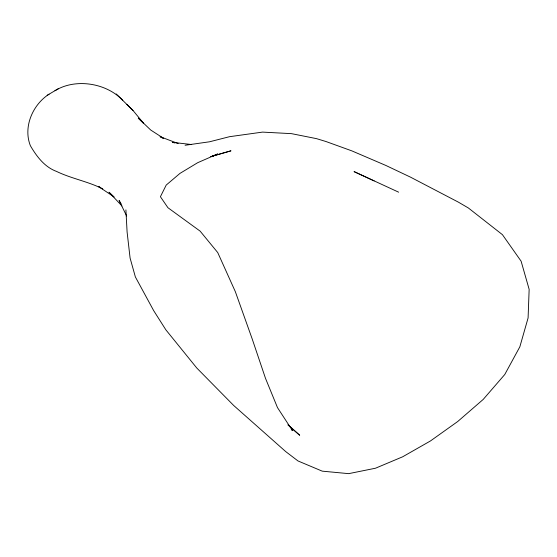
<?xml version="1.0" encoding="UTF-8"?>
<svg xmlns="http://www.w3.org/2000/svg" width="557" height="557" viewBox="0 0 557 557"><rect width="100%" height="100%" fill="white"/><g stroke="black" fill="none" stroke-linecap="round" stroke-linejoin="round"><path stroke-width="0.84" d="M49.086 94.168C32.668 104.674 22.941 127.031 30.405 145.76C36.637 156.426 44.567 167.051 56.591 171.445C71.484 178.644 87.985 181.422 102.76 188.893M54.948 90.728C75.474 77.945 106.505 82.993 122.777 100.371M47.178 95.317L58.415 88.66M210.567 156.621L230.995 150.815L212.287 156.245L217.676 153.969L197.693 162.693L179.974 173.387L166.202 185.084L160.409 196.725L167.929 207.712L200.123 231.127L217.738 252.579L235.353 291.708L252.196 338.941L265.494 378.328L277.483 407.599L292.46 430.624L291.311 429.405M185.091 145.259L209.523 141.791L229.526 136.695L262.521 132.106L291.471 133.645L316.508 138.644L325.922 141.506L351.766 150.843L385.82 165.436L410.544 177.168L458.383 202.149L468.367 207.977L502.442 234.678L521.115 261.198L529.15 289.355L528.092 317.943L519.848 346.809L504.767 374.506L483.211 399.418L457.694 421.538L430.484 440.935L402.669 456.789L375.495 468.221L348.682 473.645L322.238 471.152L298.002 460.952L285.72 451.595L233.689 405.475L196.809 368.045L165.847 329.814L153.704 310.681L135.372 276.947L130.094 258.072L127.093 231.956L125.903 209.898M191.678 144.548L172.392 142.32L174.842 142.961M178.191 143.546L160.061 136.66L163.563 138.582M398.638 192.179L354.05 171.605L374.172 180.907M100.768 187.681L98.603 186.581L114.171 196.99L108.998 192.214L121.969 205.958M163.514 138.289L150.724 130.039L138.254 118.112L143.671 123.424L133.026 110.495L116.197 93.924M287.99 424.873L299.694 435.268L288.129 424.928M126.885 104.465L133.026 110.495M121.12 203.848L119.094 200.485L126.641 216.005"/></g></svg>
